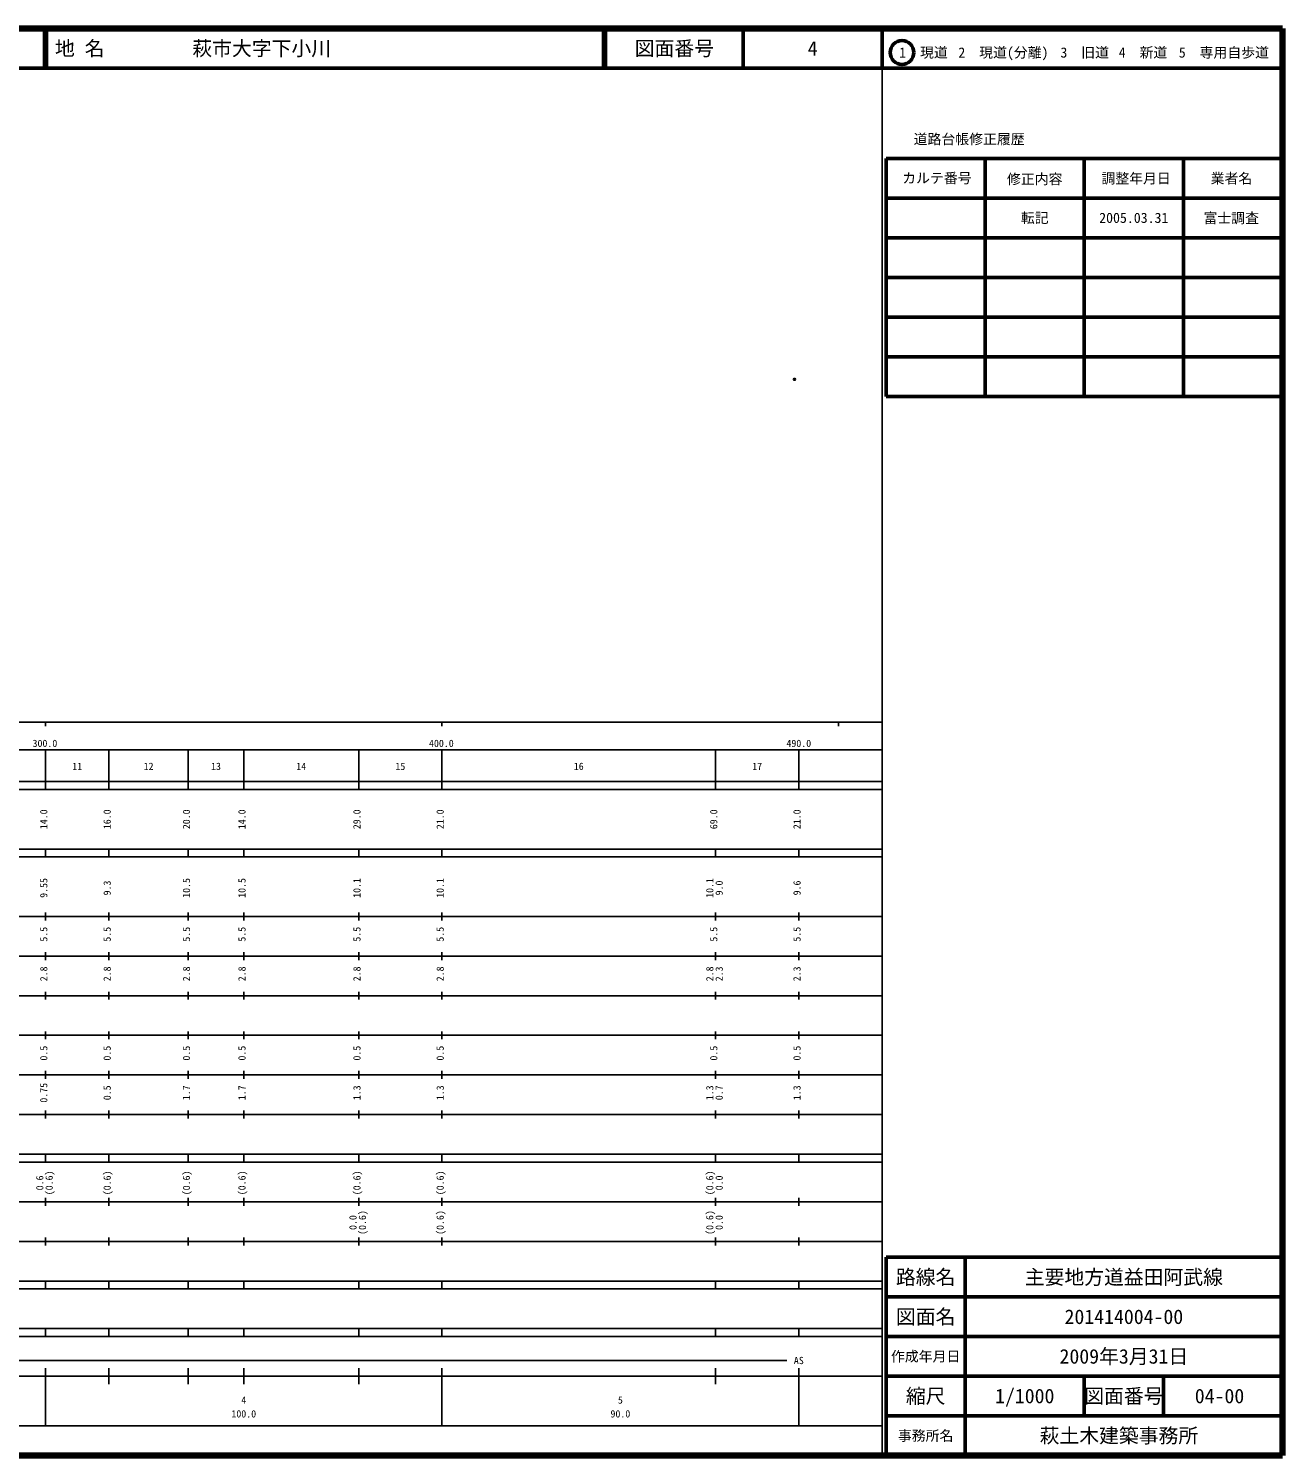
# Model space of a CAD drawing. Units: millimetres on the paper. Extents: x 20 to 680, y 20 to 380.
# Drawn here: x 363.7 to 680, y 20 to 380 of the extents above; entities that cross this region are included whole.
import ezdxf
from ezdxf.enums import TextEntityAlignment as Align

# ---------------------------------------------------------------- set-up
doc = ezdxf.new("R2010")
doc.units = ezdxf.units.MM
doc.header["$PDMODE"] = 32
doc.header["$PDSIZE"] = 0.5
doc.layers.add('M-OTRS', color=6, linetype='Continuous')
doc.layers.add('M-TTL-TXT', color=7, linetype='Continuous')
for name, color, linetype, lineweight in [('M-TTL', 2, 'Continuous', 140), ('M-TTL-BAND', 7, 'Continuous', 25), ('M-TTL-FRAM', 2, 'Continuous', 50), ('M-TTL-LINE', 7, 'Continuous', 50)]:
    doc.layers.add(name, color=color, linetype=linetype, lineweight=lineweight)
doc.styles.add('ＭＳ ゴシック', font='')
doc.styles.get('ＭＳ ゴシック').set_extended_font_data('MS Gothic')

msp = doc.modelspace()

# ---------------------------------------------------------------- linework, layer by layer
at = {"layer": 'M-OTRS'}
msp.add_point((556.913, 291.498), dxfattribs=at)
at = {"layer": 'M-TTL'}
for p, q in [((680, 380), (20, 380)), ((680, 380), (40, 380)), ((680, 20), (680, 380)), ((680, 20), (680, 380)), ((20, 20), (680, 20)), ((40, 20), (680, 20))]:
    msp.add_line(p, q, dxfattribs=at)
at = {"layer": 'M-TTL-BAND'}
for p, q in [((579, 20), (579, 370)), ((40, 205), (579, 205)), ((368, 205), (368, 204)), ((468, 205), (468, 204)), ((568, 205), (568, 204)), ((68, 198), (579, 198)), ((368, 188), (368, 198)), ((384, 188), (384, 198)), ((404, 188), (404, 198)), ((418, 188), (418, 198)), ((447, 188), (447, 198)), ((468, 188), (468, 198)), ((537, 188), (537, 198)), ((558, 188), (558, 198)), ((40, 190), (579, 190)), ((40, 188), (579, 188)), ((40, 173), (579, 173)), ((368, 171), (368, 173)), ((384, 171), (384, 173)), ((404, 171), (404, 173)), ((418, 171), (418, 173)), ((447, 171), (447, 173)), ((468, 171), (468, 173)), ((537, 171), (537, 173)), ((558, 171), (558, 173)), ((40, 171), (579, 171)), ((40, 156), (579, 156)), ((368, 155), (368, 157)), ((384, 155), (384, 157)), ((404, 155), (404, 157)), ((418, 155), (418, 157)), ((447, 155), (447, 157)), ((468, 155), (468, 157)), ((537, 155), (537, 157)), ((558, 155), (558, 157)), ((46, 146), (579, 146)), ((368, 145), (368, 147)), ((384, 145), (384, 147)), ((404, 145), (404, 147)), ((418, 145), (418, 147)), ((447, 145), (447, 147)), ((468, 145), (468, 147)), ((537, 145), (537, 147)), ((558, 145), (558, 147)), ((368, 135), (368, 137)), ((384, 135), (384, 137)), ((404, 135), (404, 137)), ((418, 135), (418, 137)), ((447, 135), (447, 137)), ((468, 135), (468, 137)), ((537, 135), (537, 137)), ((558, 135), (558, 137)), ((52, 136), (579, 136)), ((46, 126), (579, 126)), ((368, 125), (368, 127)), ((384, 125), (384, 127)), ((404, 125), (404, 127)), ((418, 125), (418, 127)), ((447, 125), (447, 127)), ((468, 125), (468, 127)), ((537, 125), (537, 127)), ((558, 125), (558, 127)), ((52, 116), (579, 116)), ((368, 115), (368, 117)), ((384, 115), (384, 117)), ((404, 115), (404, 117)), ((418, 115), (418, 117)), ((447, 115), (447, 117)), ((468, 115), (468, 117)), ((537, 115), (537, 117)), ((558, 115), (558, 117)), ((46, 106), (579, 106)), ((368, 105), (368, 107)), ((384, 105), (384, 107)), ((404, 105), (404, 107)), ((418, 105), (418, 107)), ((447, 105), (447, 107)), ((468, 105), (468, 107)), ((537, 105), (537, 107)), ((558, 105), (558, 107)), ((40, 96), (579, 96)), ((40, 94), (579, 94)), ((368, 94), (368, 96)), ((384, 94), (384, 96)), ((404, 94), (404, 96)), ((418, 94), (418, 96)), ((447, 94), (447, 96)), ((468, 94), (468, 96)), ((537, 94), (537, 96)), ((558, 94), (558, 96)), ((49, 84), (579, 84)), ((368, 83), (368, 85)), ((384, 83), (384, 85)), ((404, 83), (404, 85)), ((418, 83), (418, 85)), ((447, 83), (447, 85)), ((468, 83), (468, 85)), ((537, 83), (537, 85)), ((558, 83), (558, 85)), ((40, 74), (579, 74)), ((368, 73), (368, 75)), ((384, 73), (384, 75)), ((404, 73), (404, 75)), ((418, 73), (418, 75)), ((447, 73), (447, 75)), ((468, 73), (468, 75)), ((537, 73), (537, 75)), ((558, 73), (558, 75)), ((40, 64), (579, 64)), ((40, 62), (579, 62)), ((368, 62), (368, 64)), ((384, 62), (384, 64)), ((404, 62), (404, 64)), ((418, 62), (418, 64)), ((447, 62), (447, 64)), ((468, 62), (468, 64)), ((537, 62), (537, 64)), ((558, 62), (558, 64)), ((40, 52), (579, 52)), ((368, 50), (368, 52)), ((384, 50), (384, 52)), ((404, 50), (404, 52)), ((418, 50), (418, 52)), ((447, 50), (447, 52)), ((468, 50), (468, 52)), ((537, 50), (537, 52)), ((558, 50), (558, 52)), ((40, 50), (579, 50)), ((71, 44), (555, 44)), ((40, 40), (579, 40)), ((368, 27.5), (368, 42)), ((384, 38), (384, 42)), ((404, 38), (404, 42)), ((418, 38), (418, 42)), ((447, 38), (447, 42)), ((468, 27.5), (468, 42)), ((537, 38), (537, 42)), ((558, 27.5), (558, 42)), ((68, 27.5), (579, 27.5))]:
    msp.add_line(p, q, dxfattribs=at)
at = {"layer": 'M-TTL-FRAM'}
for p, q in [((580, 347.197), (580, 287.197)), ((580, 347.197), (680, 347.197)), ((580, 287.197), (680, 287.197)), ((680, 70), (580, 70)), ((580, 70), (580, 20))]:
    msp.add_line(p, q, dxfattribs=at)
at = {"layer": 'M-TTL-LINE'}
for p, q in [((367.75, 380), (367.75, 370)), ((368.25, 380), (368.25, 370)), ((508.747, 380), (508.747, 370)), ((509.247, 380), (509.247, 370)), ((543.997, 380), (543.997, 370)), ((579, 380), (579, 370)), ((40, 370), (680, 370)), ((605, 347.197), (605, 287.197)), ((630, 347.197), (630, 287.197)), ((655, 347.197), (655, 287.197)), ((580, 337.197), (680, 337.197)), ((580, 327.197), (680, 327.197)), ((580, 317.197), (680, 317.197)), ((580, 307.197), (680, 307.197)), ((580, 297.197), (680, 297.197)), ((600, 70), (600, 20)), ((680, 60), (580, 60)), ((680, 50), (580, 50)), ((680, 40), (580, 40)), ((630, 40), (630, 30)), ((650, 40), (650, 30)), ((680, 30), (580, 30))]:
    msp.add_line(p, q, dxfattribs=at)
msp.add_circle((584.031, 373.958), 3, dxfattribs=at)

# ---------------------------------------------------------------- texts
at = {"layer": 'M-TTL-BAND', "style": 'ＭＳ ゴシック'}
for s, p in [('300.0', (367.844, 198.195)), ('400.0', (467.844, 198.195)), ('490.0', (558, 198.195)), ('11', (376, 192.405)), ('12', (394, 192.405)), ('13', (411, 192.405)), ('14', (432.5, 192.405)), ('15', (457.5, 192.405)), ('16', (502.5, 192.405)), ('17', (547.5, 192.405)), ('AS', (558, 42.5)), ('4', (418, 32.523)), ('5', (513, 32.523)), ('100.0', (418, 29.033)), ('90.0', (513, 29.033))]:
    msp.add_text(s, height=1.833, dxfattribs=at).set_placement(p, align=Align.BOTTOM_CENTER)
for s, p in [('14.0', (369, 180.5)), ('16.0', (385, 180.5)), ('20.0', (405, 180.5)), ('14.0', (419, 180.5)), ('29.0', (448, 180.5)), ('21.0', (469, 180.5)), ('69.0', (538, 180.5)), ('21.0', (559, 180.5)), ('9.55', (369, 163.174)), ('9.3', (385, 163.174)), ('10.5', (405, 163.174)), ('10.5', (419, 163.174)), ('10.1', (448, 163.174)), ('10.1', (469, 163.174)), ('10.1', (537, 163.174)), ('9.0', (539.37, 163.174)), ('9.6', (559, 163.174)), ('5.5', (369, 151.5)), ('5.5', (385, 151.5)), ('5.5', (405, 151.5)), ('5.5', (419, 151.5)), ('5.5', (448, 151.5)), ('5.5', (469, 151.5)), ('5.5', (538, 151.5)), ('5.5', (559, 151.5)), ('2.8', (369, 141.5)), ('2.8', (385, 141.5)), ('2.8', (405, 141.5)), ('2.8', (419, 141.5)), ('2.8', (448, 141.5)), ('2.8', (469, 141.5)), ('2.8', (537, 141.5)), ('2.3', (539.37, 141.5)), ('2.3', (559, 141.5)), ('0.5', (369, 121.5)), ('0.5', (385, 121.5)), ('0.5', (405, 121.5)), ('0.5', (419, 121.5)), ('0.5', (448, 121.5)), ('0.5', (469, 121.5)), ('0.5', (538, 121.5)), ('0.5', (559, 121.5)), ('0.75', (369, 111.5)), ('0.5', (385, 111.5)), ('1.7', (405, 111.5)), ('1.7', (419, 111.5)), ('1.3', (448, 111.5)), ('1.3', (469, 111.5)), ('1.3', (537, 111.5)), ('0.7', (539.37, 111.5)), ('1.3', (559, 111.5)), ('0.6', (368, 88.764)), ('(0.6)', (370.37, 88.764)), ('(0.6)', (385, 88.764)), ('(0.6)', (405, 88.764)), ('(0.6)', (419, 88.764)), ('(0.6)', (448, 88.764)), ('(0.6)', (469, 88.764)), ('(0.6)', (537, 88.764)), ('0.0', (539.37, 88.764)), ('0.0', (447, 78.764)), ('(0.6)', (449.37, 78.764)), ('(0.6)', (469, 78.764)), ('(0.6)', (537, 78.764)), ('0.0', (539.37, 78.764))]:
    msp.add_text(s, height=1.833, rotation=90, dxfattribs=at).set_placement(p, align=Align.BOTTOM_CENTER)
at = {"layer": 'M-TTL-TXT', "style": 'ＭＳ ゴシック'}
for s, p in [('地 名', (370.38, 375)), ('萩市大字下小川', (405.024, 375))]:
    msp.add_text(s, height=3.666, dxfattribs=at).set_placement(p, align=Align.MIDDLE_LEFT)
for s, height, p in [('図面番号', 3.666, (526.622, 375)), ('4', 3.666, (561.497, 375)), ('1\u3000現道', 2.566, (589.448, 373.958)), ('2\u3000現道(分離)', 2.566, (609.619, 373.958)), ('3\u3000旧道', 2.566, (630.121, 373.958)), ('4\u3000新道', 2.566, (644.824, 373.958)), ('5\u3000専用自歩道', 2.566, (665.228, 373.958)), ('道路台帳修正履歴', 2.566, (600.968, 352.113)), ('カルテ番号', 2.566, (592.839, 342.277)), ('修正内容', 2.566, (617.509, 342.023)), ('調整年月日', 2.566, (643.089, 342.197)), ('業者名', 2.566, (667.134, 342.197)), ('転記', 2.566, (617.5, 332.245)), ('2005.03.31', 2.566, (642.5, 332.245)), ('富士調査', 2.566, (667.077, 332.189)), ('路線名', 3.666, (590, 65)), ('路線名', 3.666, (590, 65)), ('主要地方道益田阿武線', 3.666, (640, 65)), ('図面名', 3.666, (590, 55)), ('図面名', 3.666, (590, 55)), ('201414004-00', 3.666, (640, 55)), ('2009年3月31日', 3.666, (640, 45)), ('作成年月日', 2.566, (590, 45)), ('作成年月日', 2.566, (590, 45)), ('縮尺', 3.666, (590, 35)), ('縮尺', 3.666, (590, 35)), ('1/1000', 3.666, (615, 35)), ('図面番号', 3.666, (640, 35)), ('図面番号', 3.666, (640, 35)), ('04-00', 3.666, (664.125, 35)), ('事務所名', 2.566, (590, 25)), ('事務所名', 2.566, (590, 25)), ('萩土木建築事務所 ', 3.666, (640, 25))]:
    msp.add_text(s, height=height, dxfattribs=at).set_placement(p, align=Align.MIDDLE_CENTER)

doc.saveas('drawing.dxf')
